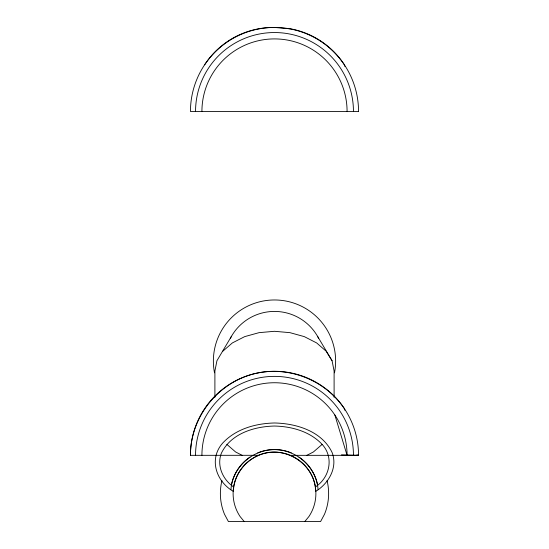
<?xml version="1.0" encoding="UTF-8"?>
<svg xmlns="http://www.w3.org/2000/svg" width="549" height="549" viewBox="0 0 549 549"><rect width="100%" height="100%" fill="white"/><g stroke="black" fill="none" stroke-linecap="round" stroke-linejoin="round"><path stroke-width="0.82" d="M258.661 455.299C244.353 461.318 233.847 475.681 233.332 491.307L232.357 490.813C215.661 480.416 208.805 458.463 222.887 442.851C236.118 428.831 255.724 423.416 274.5 422.984C296.522 423.451 321.817 431.178 332.07 452.431C337.834 467.192 329.084 482.701 316.643 490.813L315.668 491.307C315.359 463.823 283.613 444.038 258.661 455.299L190.455 455.334C190.187 416.3 219.772 380.251 258.105 372.895C290.757 366.423 325.873 380.972 344.381 408.634L344.882 410.275M230.957 489.591C232.2 467.556 252.588 449.363 274.5 449.597C296.412 449.363 316.8 467.556 318.043 489.591M214.899 397.263L214.899 371.028L216.93 360.741L231.486 336.262M315.25 487.045C329.729 477.843 334.238 457.489 322.139 444.381C309.931 431.439 291.835 426.436 274.5 426.038C254.173 426.47 230.82 433.607 221.364 453.227C216.498 465.854 222.942 479.805 233.75 487.045M304.791 521.55L308.915 516.527A41.388 41.388 0 0 0 301.785 462.416A41.388 41.388 0 0 0 247.215 462.416A41.388 41.388 0 0 0 240.085 516.527L244.209 521.55M222.887 351.161L232.357 342.933L244.703 336.619L259.073 332.653L274.5 331.294L289.927 332.653L304.297 336.619L316.643 342.933L326.113 351.161L332.07 360.741L334.101 371.028L334.101 397.263M322.139 444.381L313.404 451.971L306.843 455.334M290.4 455.334L358.545 455.334A84.045 84.045 0 0 0 274.5 371.282A84.045 84.045 0 0 0 190.455 455.334M341.444 454.84L358.545 455.334L356.925 454.86M242.157 455.334L235.596 451.971L226.861 444.381M317.514 336.262L332.07 360.741M344.882 66.443L344.381 64.803A86.454 84.045 -61.9 0 0 290.984 28.905L274.5 27.45A86.454 84.045 61.9 0 0 204.619 64.803M334.856 415.003L347.085 455.334A72.585 72.585 0 0 0 274.5 382.742A72.585 72.585 0 0 0 201.915 455.334M327.053 480.588A54.125 54.125 0 0 1 324.5 514.248L320.595 521.55L228.405 521.55L224.5 514.248A54.125 54.125 0 0 1 221.947 480.588M195.547 455.334A78.953 78.953 0 0 1 274.5 376.374A78.953 78.953 0 0 1 353.453 455.334M195.547 111.495A78.953 78.953 0 0 1 274.5 32.542A78.953 78.953 0 0 1 353.453 111.495M201.915 111.495A72.585 72.585 0 0 1 274.5 38.91A72.585 72.585 0 0 1 347.085 111.495M214.508 372.833A61.124 61.124 0 0 1 274.5 299.967A61.124 61.124 0 0 1 334.492 372.833M230.326 338.39A49.664 49.664 0 0 1 318.674 338.39M231.41 484.966A43.934 43.934 0 0 1 250.09 457.001M257.687 452.946A43.934 43.934 0 0 1 291.313 452.946M298.91 457.001A43.934 43.934 0 0 1 317.59 484.966M358.545 111.495L190.455 111.495A84.045 84.045 0 0 1 274.5 27.45A84.045 84.045 0 0 1 358.545 111.495"/></g></svg>
